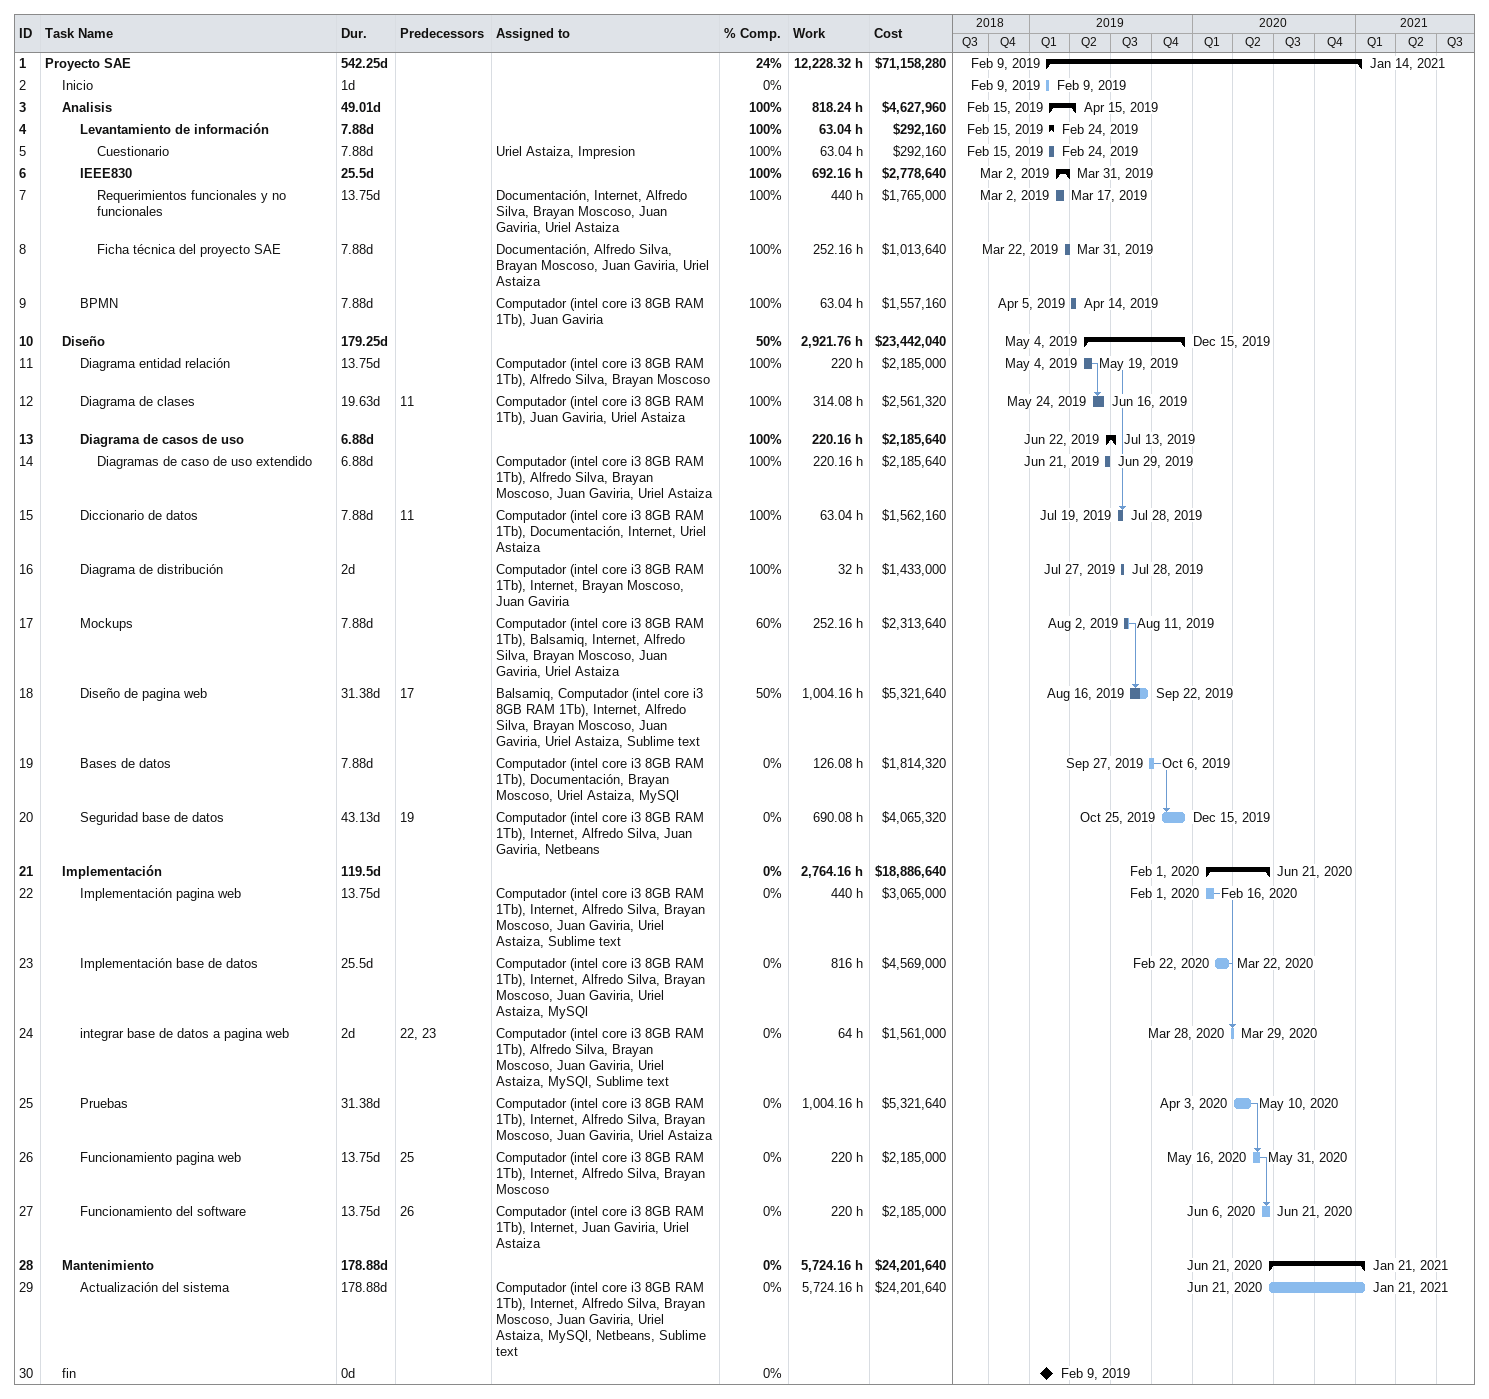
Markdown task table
| ID | Level | Task | Duration | Start | Finish | Predecessors | Resources | % complete | Work (h) | Cost ($) |
|---|---|---|---|---|---|---|---|---|---|---|
| 1 | 1 | **Proyecto SAE** | 542.25d | 2019-02-09 | 2021-01-14 |  |  | 24 | 12228.32 | 71158280 |
| 2 | 2 | Inicio | 1d | 2019-02-09 | 2019-02-09 |  |  | 0 |  |  |
| 3 | 2 | **Analisis** | 49.01d | 2019-02-15 | 2019-04-15 |  |  | 100 | 818.24 | 4627960 |
| 4 | 3 | **Levantamiento de información** | 7.88d | 2019-02-15 | 2019-02-24 |  |  | 100 | 63.04 | 292160 |
| 5 | 4 | Cuestionario | 7.88d | 2019-02-15 | 2019-02-24 |  | Uriel Astaiza, Impresion | 100 | 63.04 | 292160 |
| 6 | 3 | **IEEE830** | 25.5d | 2019-03-02 | 2019-03-31 |  |  | 100 | 692.16 | 2778640 |
| 7 | 4 | Requerimientos funcionales y no funcionales | 13.75d | 2019-03-02 | 2019-03-17 |  | Documentación, Internet, Alfredo Silva, Brayan Moscoso, Juan Gaviria, Uriel Astaiza | 100 | 440 | 1765000 |
| 8 | 4 | Ficha técnica del proyecto SAE | 7.88d | 2019-03-22 | 2019-03-31 |  | Documentación, Alfredo Silva, Brayan Moscoso, Juan Gaviria, Uriel Astaiza | 100 | 252.16 | 1013640 |
| 9 | 3 | BPMN | 7.88d | 2019-04-05 | 2019-04-14 |  | Computador (intel core i3 8GB RAM 1Tb), Juan Gaviria | 100 | 63.04 | 1557160 |
| 10 | 2 | **Diseño** | 179.25d | 2019-05-04 | 2019-12-15 |  |  | 50 | 2921.76 | 23442040 |
| 11 | 3 | Diagrama entidad relación | 13.75d | 2019-05-04 | 2019-05-19 |  | Computador (intel core i3 8GB RAM 1Tb), Alfredo Silva, Brayan Moscoso | 100 | 220 | 2185000 |
| 12 | 3 | Diagrama de clases | 19.63d | 2019-05-24 | 2019-06-16 | 11 | Computador (intel core i3 8GB RAM 1Tb), Juan Gaviria, Uriel Astaiza | 100 | 314.08 | 2561320 |
| 13 | 3 | **Diagrama de casos de uso** | 6.88d | 2019-06-22 | 2019-07-13 |  |  | 100 | 220.16 | 2185640 |
| 14 | 4 | Diagramas de caso de uso extendido | 6.88d | 2019-06-21 | 2019-06-29 |  | Computador (intel core i3 8GB RAM 1Tb), Alfredo Silva, Brayan Moscoso, Juan Gaviria, Uriel Astaiza | 100 | 220.16 | 2185640 |
| 15 | 3 | Diccionario de datos | 7.88d | 2019-07-19 | 2019-07-28 | 11 | Computador (intel core i3 8GB RAM 1Tb), Documentación, Internet, Uriel Astaiza | 100 | 63.04 | 1562160 |
| 16 | 3 | Diagrama de distribución | 2d | 2019-07-27 | 2019-07-28 |  | Computador (intel core i3 8GB RAM 1Tb), Internet, Brayan Moscoso, Juan Gaviria | 100 | 32 | 1433000 |
| 17 | 3 | Mockups | 7.88d | 2019-08-02 | 2019-08-11 |  | Computador (intel core i3 8GB RAM 1Tb), Balsamiq, Internet, Alfredo Silva, Brayan Moscoso, Juan Gaviria, Uriel Astaiza | 60 | 252.16 | 2313640 |
| 18 | 3 | Diseño de pagina web | 31.38d | 2019-08-16 | 2019-09-22 | 17 | Balsamiq, Computador (intel core i3 8GB RAM 1Tb), Internet, Alfredo Silva, Brayan Moscoso, Juan Gaviria, Uriel Astaiza, Sublime text | 50 | 1004.16 | 5321640 |
| 19 | 3 | Bases de datos | 7.88d | 2019-09-27 | 2019-10-06 |  | Computador (intel core i3 8GB RAM 1Tb), Documentación, Brayan Moscoso, Uriel Astaiza, MySQl | 0 | 126.08 | 1814320 |
| 20 | 3 | Seguridad base de datos | 43.13d | 2019-10-25 | 2019-12-15 | 19 | Computador (intel core i3 8GB RAM 1Tb), Internet, Alfredo Silva, Juan Gaviria, Netbeans | 0 | 690.08 | 4065320 |
| 21 | 2 | **Implementación** | 119.5d | 2020-02-01 | 2020-06-21 |  |  | 0 | 2764.16 | 18886640 |
| 22 | 3 | Implementación pagina web | 13.75d | 2020-02-01 | 2020-02-16 |  | Computador (intel core i3 8GB RAM 1Tb), Internet, Alfredo Silva, Brayan Moscoso, Juan Gaviria, Uriel Astaiza, Sublime text | 0 | 440 | 3065000 |
| 23 | 3 | Implementación base de datos | 25.5d | 2020-02-22 | 2020-03-22 |  | Computador (intel core i3 8GB RAM 1Tb), Internet, Alfredo Silva, Brayan Moscoso, Juan Gaviria, Uriel Astaiza, MySQl | 0 | 816 | 4569000 |
| 24 | 3 | integrar base de datos a pagina web | 2d | 2020-03-28 | 2020-03-29 | 22, 23 | Computador (intel core i3 8GB RAM 1Tb), Alfredo Silva, Brayan Moscoso, Juan Gaviria, Uriel Astaiza, MySQl, Sublime text | 0 | 64 | 1561000 |
| 25 | 3 | Pruebas | 31.38d | 2020-04-03 | 2020-05-10 |  | Computador (intel core i3 8GB RAM 1Tb), Internet, Alfredo Silva, Brayan Moscoso, Juan Gaviria, Uriel Astaiza | 0 | 1004.16 | 5321640 |
| 26 | 3 | Funcionamiento pagina web | 13.75d | 2020-05-16 | 2020-05-31 | 25 | Computador (intel core i3 8GB RAM 1Tb), Internet, Alfredo Silva, Brayan Moscoso | 0 | 220 | 2185000 |
| 27 | 3 | Funcionamiento del software | 13.75d | 2020-06-06 | 2020-06-21 | 26 | Computador (intel core i3 8GB RAM 1Tb), Internet, Juan Gaviria, Uriel Astaiza | 0 | 220 | 2185000 |
| 28 | 2 | **Mantenimiento** | 178.88d | 2020-06-21 | 2021-01-21 |  |  | 0 | 5724.16 | 24201640 |
| 29 | 3 | Actualización del sistema | 178.88d | 2020-06-21 | 2021-01-21 |  | Computador (intel core i3 8GB RAM 1Tb), Internet, Alfredo Silva, Brayan Moscoso, Juan Gaviria, Uriel Astaiza, MySQl, Netbeans, Sublime text | 0 | 5724.16 | 24201640 |
| 30 | 2 | fin | 0d | 2019-02-09 | 2019-02-09 |  |  | 0 |  |  |
